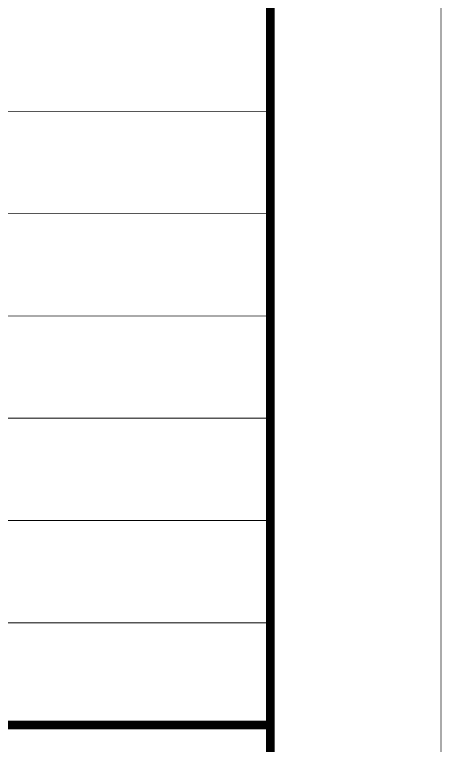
# Model space of a CAD drawing. Extents: x -777745 to 647905, y -207485 to 303235.
# Drawn here: x 70967 to 73468, y 93045 to 97333 of the extents above; entities that cross this region are included whole.
import ezdxf

# ---------------------------------------------------------------- set-up
doc = ezdxf.new("R2010")
doc.units = 0
doc.header["$LTSCALE"] = 1000
doc.layers.get('0').update_dxf_attribs({"linetype": 'CONTINUOUS'})
doc.layers.add('00-防烟分区', color=4, linetype='CONTINUOUS')

# ---------------------------------------------------------------- blocks, each defined once
blk = doc.blocks.new('图签信息')
at = {"const_width": 0.5}
for points in [[(-65, 574), (-65, 500.5), (0, 500.5), (0, 574)], [(-65, 0), (0, 0), (0, 500.5), (-65, 500.5)]]:
    blk.add_lwpolyline(points, close=True, dxfattribs=at)
at = {"const_width": 0.05}
for points in [[(-65, 536.5), (0, 536.5)], [(-65, 530.5), (0, 530.5)], [(-65, 524.5), (0, 524.5)], [(-65, 518.5), (0, 518.5)], [(-65, 512.5), (0, 512.5)], [(-65, 512.5), (0, 512.5)], [(-65, 506.5), (0, 506.5)], [(-65, 500.5), (0, 500.5)]]:
    blk.add_lwpolyline(points, dxfattribs=at)
blk = doc.blocks.new('图签-A1')
at = {"color": 2}
blk.add_blockref('图签信息', (0, 0), dxfattribs=at)
blk = doc.blocks.new('图框-A1')
at = {"const_width": 0.05}
blk.add_lwpolyline([(0, 0), (841, 0), (841, 594), (0, 594)], close=True, dxfattribs=at)
blk = doc.blocks.new('X-104 13#平面')
at = {"xscale": 100, "yscale": 100, "zscale": 100}
for name, p in [('图框-A1', (-10634.5, 42114.8)), ('图签-A1', (72465.5, 43114.8))]:
    blk.add_blockref(name, p, dxfattribs=at)

msp = doc.modelspace()

# ---------------------------------------------------------------- block references
at = {"layer": '00-防烟分区'}
msp.add_blockref('X-104 13#平面', (0, 0), dxfattribs=at)

doc.saveas('drawing.dxf')
